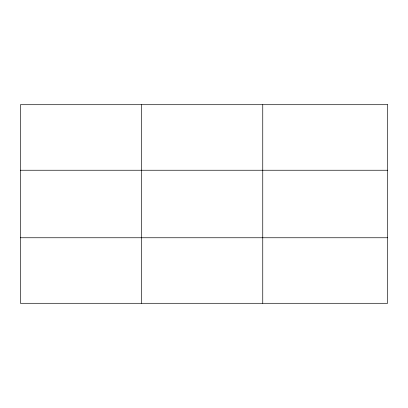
<?xml version="1.0" encoding="UTF-8"?>
<svg xmlns="http://www.w3.org/2000/svg" width="408" height="408" viewBox="0 0 408 408"><rect width="100%" height="100%" fill="white"/><g stroke="black" fill="none" stroke-linecap="round" stroke-linejoin="round"><path stroke-width="0.61" d="M141.576 303.292L141.576 104.708M262.752 303.292L262.752 104.708M20.4 170.243L387.6 170.243M20.4 237.757L387.6 237.757M387.6 104.708L387.6 303.292L20.4 303.292L20.4 104.708L387.6 104.708"/></g></svg>
